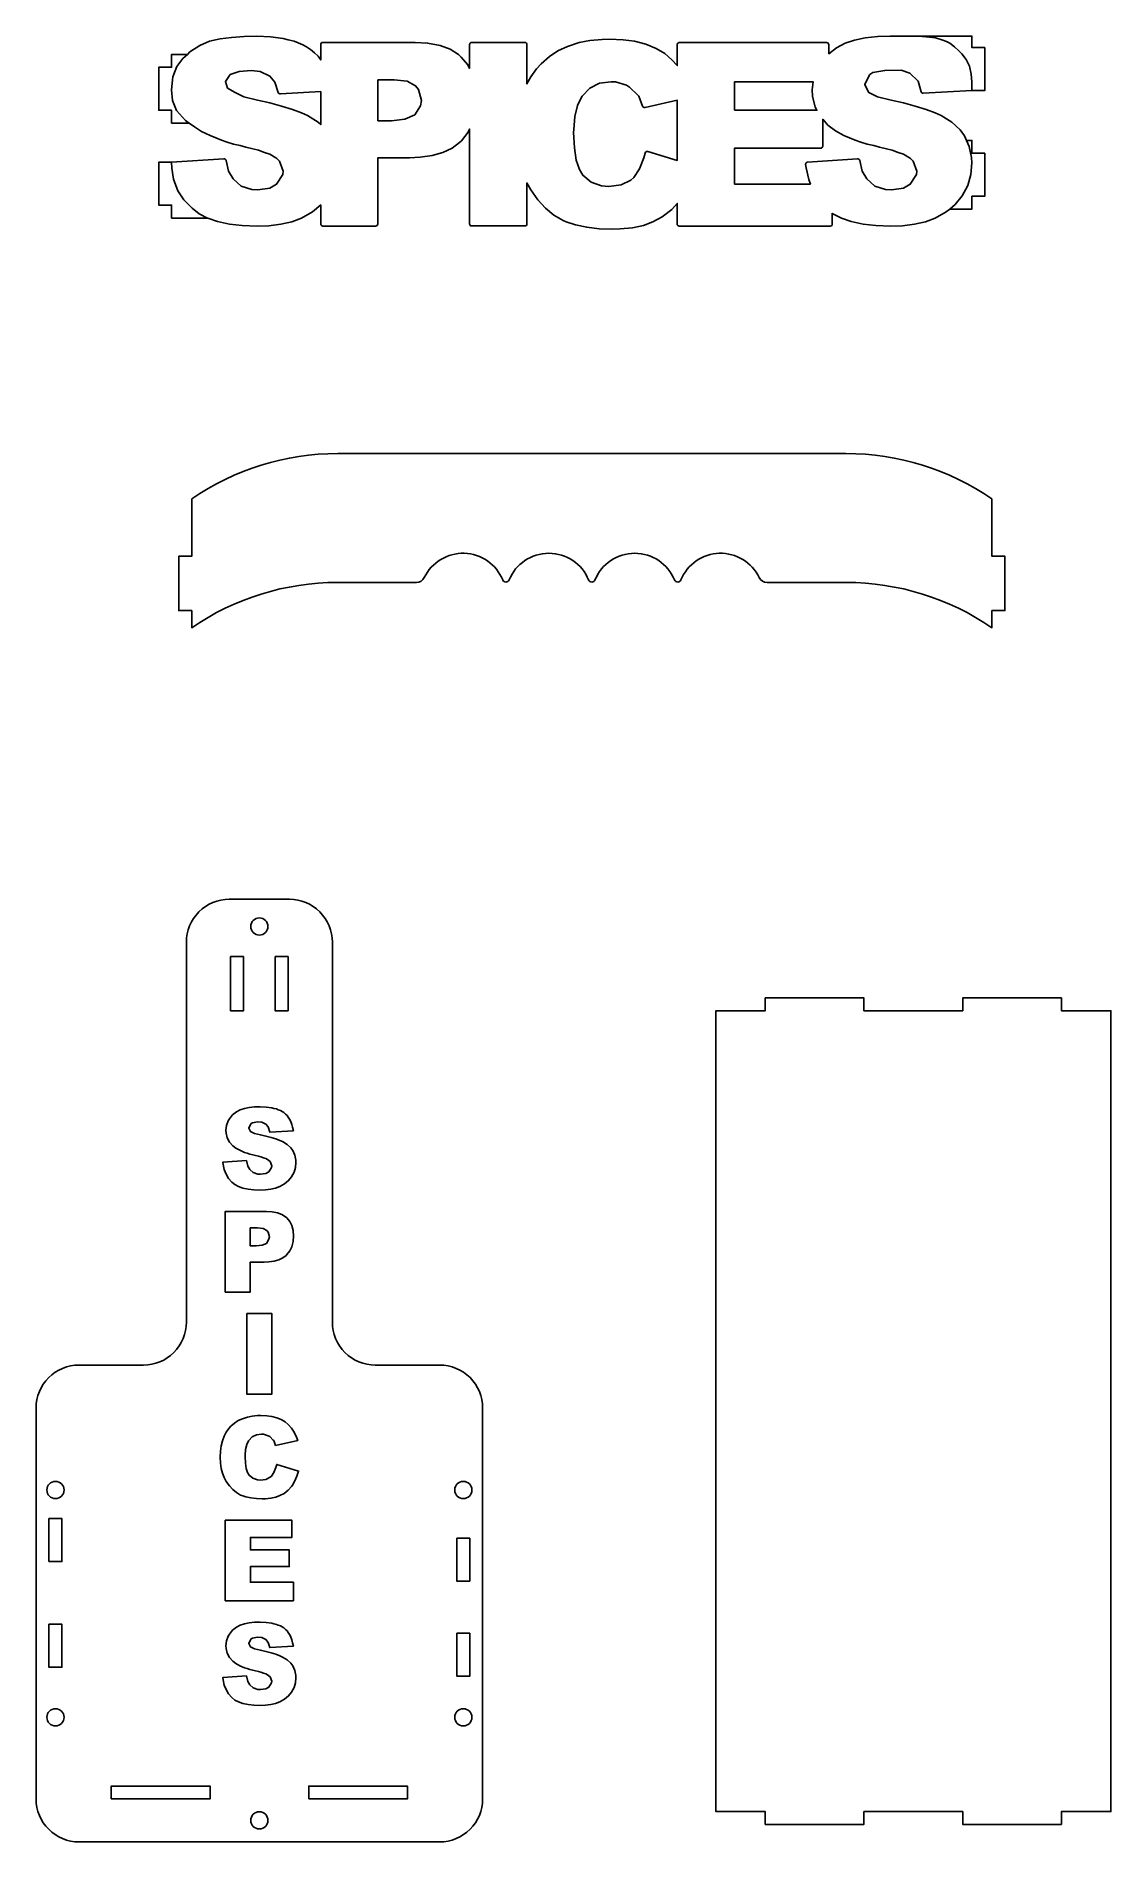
# Model space of a CAD drawing. Extents: x 1227 to 1478, y -1255 to -834.
import ezdxf

# ---------------------------------------------------------------- set-up
doc = ezdxf.new("R2010")
doc.units = 0
doc.header["$LTSCALE"] = 5
doc.header["$MEASUREMENT"] = 0
for name, color, linetype in [('25', 2, 'CONTINUOUS'), ('35', 3, 'CONTINUOUS'), ('55', 1, 'CONTINUOUS'), ('75', 5, 'CONTINUOUS')]:
    doc.layers.add(name, color=color, linetype=linetype)

msp = doc.modelspace()

# ---------------------------------------------------------------- linework, layer by layer
at = {"layer": '25', "elevation": 13}
msp.add_lwpolyline([(1263.6, -968.04), (1263.6, -972.04, -0.151763), (1297.6, -961.48), (1315.98, -961.48, 0.288073), (1317.78, -960.35, -0.649962), (1336.05, -960.91, 0.672078), (1337.53, -960.91, -0.672078), (1356.05, -960.91, 0.672078), (1357.53, -960.91, -0.672078), (1376.05, -960.91, 0.672078), (1377.53, -960.91, -0.649962), (1395.8, -960.35, 0.288073), (1397.6, -961.48), (1415.99, -961.48, -0.151763), (1449.99, -972.04), (1449.99, -968.04), (1452.99, -968.04), (1452.99, -955.37), (1449.99, -955.37), (1449.99, -942.04, 0.151763), (1415.99, -931.48), (1297.6, -931.48, 0.151763), (1263.6, -942.04), (1263.6, -955.37), (1260.6, -955.37), (1260.6, -968.04)], format="xyb", close=True, dxfattribs=at)
at = {"layer": '35'}
msp.add_line((1287.85, -1216.2, 13), (1287.86, -1216.2, 13), dxfattribs=at)
at = {"layer": '35', "elevation": 13}
msp.add_lwpolyline([(1262.36, -1045.24), (1262.36, -1133.68, -0.414214), (1252.36, -1143.68), (1237.36, -1143.68, 0.414214), (1227.36, -1153.68), (1227.36, -1244.68, 0.414214), (1237.36, -1254.68), (1321.36, -1254.68, 0.414214), (1331.36, -1244.68), (1331.36, -1153.68, 0.414214), (1321.36, -1143.68), (1306.36, -1143.68, -0.414214), (1296.36, -1133.68), (1296.36, -1045.24, 0.414214), (1286.36, -1035.24), (1272.36, -1035.24, 0.414214)], format="xyb", close=True, dxfattribs=at)
for points in [[(1272.66, -1061.24), (1272.66, -1048.57), (1275.66, -1048.57), (1275.66, -1061.24)], [(1286.06, -1061.24), (1286.06, -1048.57), (1283.06, -1048.57), (1283.06, -1061.24)], [(1281.82, -1089.45), (1287.3, -1089.13), (1287.1, -1088.33), (1286.95, -1087.7), (1286.59, -1086.83), (1286.4, -1086.42), (1286.05, -1085.93), (1285.82, -1085.59), (1285.43, -1085.25), (1285.02, -1084.9), (1284.63, -1084.64), (1284.25, -1084.43), (1283.76, -1084.23), (1283.35, -1084.06), (1282.76, -1083.91), (1282.25, -1083.78), (1280.95, -1083.6), (1279.53, -1083.54), (1278.24, -1083.58), (1276.97, -1083.72), (1275.88, -1083.94), (1274.92, -1084.27), (1274.05, -1084.72), (1273.12, -1085.44), (1272.38, -1086.33), (1272.1, -1086.79), (1271.69, -1087.88), (1271.55, -1089.03), (1271.59, -1089.68), (1271.86, -1090.8), (1272.41, -1091.8), (1273.16, -1092.63), (1273.91, -1093.19), (1274.79, -1093.68), (1275.93, -1094.16), (1276.52, -1094.36), (1277.17, -1094.56), (1277.83, -1094.73), (1278.42, -1094.88), (1279.14, -1095.06), (1279.72, -1095.2), (1280.33, -1095.41), (1280.86, -1095.59), (1281.49, -1095.96), (1281.6, -1096.03), (1281.86, -1096.29), (1282.24, -1097.32), (1282.19, -1097.68), (1281.57, -1098.66), (1280.88, -1099.05), (1279.65, -1099.25), (1279.02, -1099.2), (1277.93, -1098.84), (1277.11, -1098.12), (1276.67, -1097.34), (1276.36, -1096.06), (1270.85, -1096.41), (1270.92, -1097), (1271.19, -1098.18), (1271.61, -1099.25), (1272.2, -1100.22), (1272.94, -1101.09), (1273.66, -1101.68), (1274.53, -1102.13), (1275.54, -1102.48), (1276.75, -1102.74), (1278.06, -1102.88), (1279.58, -1102.93), (1280.79, -1102.89), (1281.99, -1102.74), (1283.11, -1102.49), (1284.1, -1102.13), (1285.25, -1101.5), (1286.15, -1100.72), (1286.86, -1099.84), (1287.43, -1098.77), (1287.76, -1097.67), (1287.86, -1096.49), (1287.83, -1095.95), (1287.6, -1094.79), (1287.12, -1093.73), (1286.65, -1093.1), (1285.81, -1092.32), (1284.74, -1091.66), (1284.11, -1091.37), (1283.19, -1091.03), (1282.08, -1090.69), (1280.87, -1090.37), (1279.61, -1090.08), (1278.22, -1089.73), (1277.33, -1089.31), (1276.92, -1088.5), (1276.91, -1088.46), (1277.43, -1087.46), (1277.75, -1087.26), (1278.95, -1087.04), (1279.9, -1087.14), (1280.88, -1087.61), (1281.39, -1088.25), (1281.79, -1089.45)], [(1281.05, -1107.92), (1282.31, -1107.99), (1283.59, -1108.24), (1284.62, -1108.63), (1285.47, -1109.17), (1285.75, -1109.42), (1286.42, -1110.22), (1286.93, -1111.22), (1287.21, -1112.36), (1287.31, -1113.66), (1287.22, -1114.93), (1286.92, -1116.12), (1286.44, -1117.11), (1285.76, -1117.97), (1285.59, -1118.14), (1284.83, -1118.73), (1283.86, -1119.18), (1282.77, -1119.49), (1281.54, -1119.66), (1280.45, -1119.72), (1277.23, -1119.72), (1277.23, -1126.68), (1271.41, -1126.68), (1271.4, -1107.92)], [(1276.43, -1131.68), (1282.29, -1131.68), (1282.29, -1150.43), (1276.43, -1150.43)], [(1230.36, -1189.42), (1233.36, -1189.42), (1233.36, -1179.42), (1230.36, -1179.42)], [(1271.43, -1183.8), (1271.43, -1179.79), (1286.92, -1179.79), (1286.92, -1183.8), (1277.28, -1183.8), (1277.28, -1186.7), (1286.3, -1186.7), (1286.3, -1190.58), (1277.28, -1190.58), (1277.28, -1194.24), (1287.28, -1194.24), (1287.28, -1198.53), (1271.43, -1198.53), (1271.43, -1194.24)], [(1328.36, -1194.01), (1325.36, -1194.01), (1325.36, -1184.01), (1328.36, -1184.01)], [(1230.36, -1204.02), (1233.36, -1204.02), (1233.36, -1214.02), (1230.36, -1214.02)], [(1281.82, -1209.43), (1287.3, -1209.11), (1287.1, -1208.31), (1286.95, -1207.68), (1286.59, -1206.81), (1286.4, -1206.41), (1286.05, -1205.91), (1285.82, -1205.57), (1285.43, -1205.23), (1285.02, -1204.88), (1284.63, -1204.62), (1284.25, -1204.41), (1283.76, -1204.21), (1283.35, -1204.05), (1282.76, -1203.89), (1282.25, -1203.76), (1280.95, -1203.58), (1279.53, -1203.52), (1278.24, -1203.56), (1276.97, -1203.7), (1275.88, -1203.92), (1274.92, -1204.25), (1274.05, -1204.7), (1273.12, -1205.42), (1272.38, -1206.31), (1272.1, -1206.77), (1271.69, -1207.86), (1271.55, -1209.01), (1271.59, -1209.66), (1271.86, -1210.78), (1272.41, -1211.78), (1273.16, -1212.61), (1273.91, -1213.17), (1274.79, -1213.66), (1275.93, -1214.14), (1276.52, -1214.34), (1277.17, -1214.54), (1277.83, -1214.71), (1278.42, -1214.86), (1279.14, -1215.04), (1279.72, -1215.18), (1280.33, -1215.39), (1280.86, -1215.57), (1281.49, -1215.94), (1281.6, -1216.01), (1281.86, -1216.27), (1282.24, -1217.3), (1282.19, -1217.66), (1281.57, -1218.64), (1280.88, -1219.03), (1279.65, -1219.23), (1279.02, -1219.18), (1277.93, -1218.82), (1277.11, -1218.1), (1276.67, -1217.32), (1276.36, -1216.04), (1270.85, -1216.39), (1270.92, -1216.98), (1271.19, -1218.16), (1271.61, -1219.23), (1272.2, -1220.2), (1272.94, -1221.07), (1273.66, -1221.66), (1274.53, -1222.11), (1275.54, -1222.47), (1276.75, -1222.72), (1278.06, -1222.86), (1279.58, -1222.91), (1280.79, -1222.88), (1281.99, -1222.73), (1283.11, -1222.47), (1284.1, -1222.11), (1285.25, -1221.48), (1286.15, -1220.7), (1286.86, -1219.82), (1287.43, -1218.76), (1287.76, -1217.65), (1287.86, -1216.47), (1287.83, -1215.93), (1287.6, -1214.77), (1287.12, -1213.71), (1286.65, -1213.08), (1285.81, -1212.3), (1284.74, -1211.64), (1284.11, -1211.36), (1283.19, -1211.01), (1282.08, -1210.67), (1280.87, -1210.35), (1279.61, -1210.06), (1278.22, -1209.71), (1277.33, -1209.29), (1276.92, -1208.48), (1276.91, -1208.44), (1277.43, -1207.44), (1277.75, -1207.24), (1278.95, -1207.02), (1279.9, -1207.12), (1280.88, -1207.59), (1281.39, -1208.23), (1281.79, -1209.43)], [(1328.36, -1206.11), (1325.36, -1206.11), (1325.36, -1216.11), (1328.36, -1216.11)], [(1244.86, -1244.68), (1244.86, -1241.68), (1267.86, -1241.68), (1267.86, -1244.68)], [(1290.86, -1244.68), (1290.86, -1241.68), (1313.86, -1241.68), (1313.86, -1244.68)]]:
    msp.add_lwpolyline(points, close=True, dxfattribs=at)
at = {"layer": '35'}
msp.add_lwpolyline([(1420.18, -1247.61), (1420.18, -1250.61), (1397.18, -1250.61), (1397.18, -1247.61), (1385.69, -1247.61), (1385.69, -1061.21), (1397.18, -1061.21), (1397.18, -1058.21), (1420.18, -1058.21), (1420.18, -1061.21), (1443.18, -1061.21), (1443.18, -1058.21), (1466.18, -1058.21), (1466.18, -1061.21), (1477.69, -1061.21), (1477.69, -1247.61), (1466.18, -1247.61), (1466.18, -1250.61), (1443.18, -1250.61), (1443.18, -1247.61), (1420.18, -1247.61), (1443.18, -1247.61)], close=True, dxfattribs=at)
at = {"layer": '35', "elevation": 13}
for points in [[(1277.23, -1111.74), (1278.91, -1111.74), (1280.24, -1111.9), (1281.08, -1112.35), (1281.38, -1112.73), (1281.68, -1113.86), (1281.59, -1114.4), (1280.99, -1115.34), (1280, -1115.78), (1278.63, -1115.92), (1277.23, -1115.92), (1277.23, -1111.74)], [(1283.15, -1162.43), (1288.3, -1161.26), (1288.03, -1160.5), (1287.47, -1159.31), (1286.84, -1158.36), (1286.09, -1157.52), (1285.34, -1156.89), (1284.47, -1156.36), (1283.41, -1155.93), (1282.26, -1155.64), (1281.1, -1155.48), (1279.7, -1155.42), (1278.96, -1155.44), (1277.71, -1155.54), (1276.6, -1155.77), (1275.4, -1156.16), (1274.44, -1156.6), (1273.56, -1157.17), (1272.71, -1157.92), (1272.25, -1158.44), (1271.65, -1159.27), (1271.13, -1160.26), (1270.74, -1161.32), (1270.45, -1162.48), (1270.29, -1163.7), (1270.23, -1165.12), (1270.29, -1166.49), (1270.47, -1167.72), (1270.75, -1168.86), (1271.16, -1169.87), (1271.66, -1170.81), (1272.38, -1171.82), (1273.15, -1172.68), (1274.04, -1173.38), (1274.99, -1173.93), (1275.29, -1174.06), (1276.24, -1174.37), (1277.39, -1174.62), (1278.66, -1174.77), (1280.01, -1174.81), (1280.8, -1174.79), (1282.05, -1174.67), (1283.16, -1174.43), (1284.14, -1174.08), (1285.1, -1173.56), (1286.07, -1172.8), (1286.86, -1171.93), (1287.09, -1171.63), (1287.65, -1170.65), (1288.12, -1169.56), (1288.48, -1168.36), (1283.4, -1166.82), (1283.21, -1167.55), (1282.76, -1168.66), (1282.18, -1169.53), (1281.88, -1169.8), (1280.89, -1170.3), (1279.65, -1170.46), (1278.9, -1170.39), (1277.84, -1170.02), (1277, -1169.31), (1276.63, -1168.72), (1276.31, -1167.78), (1276.12, -1166.53), (1276.05, -1164.95), (1276.05, -1164.65), (1276.16, -1163.3), (1276.43, -1162.2), (1276.85, -1161.33), (1276.92, -1161.22), (1277.7, -1160.41), (1278.7, -1159.92), (1279.87, -1159.76), (1280.33, -1159.79), (1281.44, -1160.12), (1281.77, -1160.31), (1282.61, -1161.13), (1282.7, -1161.25), (1283.15, -1162.43)], [(1277.28, -1198.53), (1271.43, -1198.53), (1271.43, -1179.79), (1277.28, -1179.79)]]:
    msp.add_lwpolyline(points, dxfattribs=at)
at = {"layer": '35'}
for centre in [(1279.36, -1041.57, 13), (1231.86, -1172.76, 13), (1326.86, -1172.76, 13), (1231.86, -1225.68, 13), (1326.86, -1225.68, 13), (1279.36, -1249.68, 13)]:
    msp.add_circle(centre, 2, dxfattribs=at)
at = {"layer": '55', "elevation": 13}
for points in [[(1427.96, -834.31), (1426.31, -834.3), (1423.38, -834.39), (1420.47, -834.71), (1418.01, -835.22), (1415.82, -835.96), (1413.81, -837), (1411.99, -838.4), (1411.99, -836.29, 0.414214), (1411.49, -835.79), (1377.17, -835.79, 0.414214), (1376.67, -836.29), (1376.67, -841.17), (1375.46, -839.81), (1373.76, -838.37), (1371.77, -837.15), (1369.36, -836.17), (1366.72, -835.51), (1364.09, -835.16), (1360.9, -835.02), (1359.21, -835.06), (1356.36, -835.29), (1353.83, -835.82), (1351.1, -836.7), (1348.9, -837.7), (1346.9, -839.01), (1344.96, -840.72), (1343.9, -841.9), (1342.55, -843.78), (1341.69, -845.41), (1341.69, -836.26, 0.414214), (1341.19, -835.76), (1328.83, -835.76, 0.414214), (1328.33, -836.26), (1328.33, -841.82), (1327.91, -840.99), (1326.39, -839.16), (1325.73, -838.59), (1323.8, -837.35), (1321.46, -836.47), (1318.53, -835.9), (1315.65, -835.75), (1294.16, -835.75, 0.414326), (1293.66, -836.25), (1293.66, -839.83), (1293.6, -839.74), (1293.08, -838.98), (1292.19, -838.2), (1291.25, -837.39), (1290.36, -836.81), (1289.48, -836.32), (1288.37, -835.88), (1287.45, -835.5), (1286.09, -835.14), (1284.93, -834.85), (1281.97, -834.43), (1278.73, -834.3), (1275.8, -834.39), (1272.87, -834.6), (1270.26, -834.93), (1267.77, -835.48), (1265.46, -836.49), (1263.2, -837.98), (1262.6, -838.55), (1258.93, -838.55), (1258.93, -841.55), (1255.93, -841.55), (1255.93, -851.55), (1258.93, -851.55), (1258.93, -854.55), (1263.02, -854.55), (1264.25, -855.44), (1265.88, -856.53), (1267.93, -857.42), (1270.52, -858.51), (1271.88, -858.97), (1273.35, -859.43), (1274.86, -859.8), (1276.21, -860.16), (1277.84, -860.57), (1279.16, -860.88), (1280.55, -861.36), (1281.76, -861.77), (1283.19, -862.61), (1283.45, -862.77), (1284.04, -863.38), (1284.91, -865.72), (1284.8, -866.55), (1283.38, -868.78), (1281.81, -869.67), (1279.01, -870.11), (1277.58, -870.01), (1275.1, -869.19), (1273.22, -867.55), (1272.2, -865.76), (1271.61, -863.26, 0.365347), (1271.09, -862.88), (1258.93, -863.65), (1258.93, -863.65), (1255.93, -863.65), (1255.93, -873.65), (1258.93, -873.65), (1258.93, -876.65), (1267.25, -876.65), (1267.33, -876.69), (1269.64, -877.49), (1272.39, -878.07), (1275.39, -878.4), (1278.85, -878.51), (1281.6, -878.43), (1284.34, -878.09), (1286.9, -877.51), (1289.15, -876.68), (1291.76, -875.24), (1293.67, -873.61), (1293.67, -878.01, 0.414102), (1294.17, -878.51), (1306.44, -878.51, 0.414214), (1306.94, -878.01), (1306.94, -862.65), (1314.3, -862.65), (1316.79, -862.5), (1319.58, -862.12), (1322.08, -861.42), (1324.28, -860.38), (1326.01, -859.04), (1326.4, -858.65), (1327.96, -856.69), (1328.33, -855.93), (1328.33, -878, 0.414214), (1328.83, -878.5), (1341.19, -878.5, 0.414214), (1341.69, -878), (1341.69, -868.47), (1342.57, -870.1), (1344.19, -872.4), (1345.97, -874.36), (1347.98, -875.96), (1350.15, -877.21), (1350.84, -877.51), (1353, -878.22), (1355.62, -878.78), (1358.51, -879.13), (1361.6, -879.22), (1363.41, -879.18), (1366.26, -878.9), (1368.79, -878.35), (1371.02, -877.56), (1373.2, -876.37), (1375.42, -874.64), (1376.67, -873.26), (1376.67, -878.01, 0.414214), (1377.17, -878.51), (1412.31, -878.51, 0.414214), (1412.81, -878.01), (1412.81, -875.55), (1412.95, -875.66), (1414.91, -876.69), (1417.23, -877.49), (1419.98, -878.07), (1422.98, -878.4), (1426.44, -878.51), (1429.18, -878.43), (1431.92, -878.09), (1434.48, -877.51), (1436.74, -876.68), (1439.35, -875.24), (1440.15, -874.56), (1445.32, -874.56), (1445.32, -871.56), (1448.32, -871.56), (1448.32, -861.56), (1445.32, -861.56), (1445.32, -858.56), (1444.09, -858.56), (1443.63, -857.53), (1442.56, -856.1), (1440.63, -854.33), (1438.19, -852.8), (1436.77, -852.16), (1434.67, -851.38), (1432.13, -850.61), (1429.37, -849.86), (1426.51, -849.2), (1423.34, -848.42), (1421.3, -847.45), (1420.37, -845.62), (1420.36, -845.51), (1421.52, -843.24), (1422.25, -842.78), (1425, -842.27), (1428.86, -842.23), (1430.84, -842.95), (1432.82, -844.81), (1433.47, -847.23, 0.354636), (1433.98, -847.6), (1445.32, -846.96), (1448.32, -846.96), (1448.32, -836.96), (1445.32, -836.96), (1445.32, -834.3), (1426.31, -834.3)], [(1284.26, -847.75, -0.34023), (1283.75, -847.41), (1282.97, -845.03), (1281.81, -843.59), (1279.58, -842.51), (1277.41, -842.27), (1274.66, -842.5), (1272.57, -843.2), (1271.45, -844.86), (1271.92, -846.39), (1273.72, -847.45), (1275.75, -848.42), (1278.92, -849.2), (1281.79, -849.86), (1284.54, -850.61), (1287.08, -851.38), (1289.18, -852.16), (1290.6, -852.8), (1293.04, -854.33), (1293.66, -854.9), (1293.66, -847.2)], [(1368.61, -850.59), (1367.72, -848.31), (1367.52, -848.02), (1365.6, -846.17), (1364.85, -845.73), (1362.32, -844.97), (1361.28, -844.91), (1358.6, -845.27), (1356.33, -846.39), (1354.55, -848.24), (1354.4, -848.49), (1353.43, -850.47), (1352.83, -852.99), (1352.57, -856.07), (1352.56, -856.75), (1352.72, -860.34), (1353.17, -863.2), (1353.89, -865.35), (1354.72, -866.69), (1356.65, -868.31), (1359.07, -869.16), (1360.79, -869.3), (1363.61, -868.94), (1365.86, -867.8), (1366.54, -867.18), (1367.87, -865.2), (1368.9, -862.66), (1369.19, -861.51, -0.427545), (1369.82, -861.15), (1376.67, -863.23), (1376.67, -849.21), (1369.19, -850.9, -0.372056)], [(1390.01, -868.75), (1390.01, -860.41), (1410.07, -860.41, 0.414214), (1410.57, -859.91), (1410.57, -853.66), (1411.79, -855.02), (1413.51, -856.31), (1415.52, -857.42), (1418.11, -858.51), (1419.46, -858.97), (1420.94, -859.43), (1422.44, -859.8), (1423.8, -860.16), (1425.43, -860.57), (1426.75, -860.88), (1428.14, -861.36), (1429.35, -861.77), (1430.78, -862.61), (1431.03, -862.77), (1431.63, -863.38), (1432.49, -865.72), (1432.39, -866.55), (1430.97, -868.78), (1429.4, -869.67), (1426.59, -870.11), (1425.16, -870.01), (1422.68, -869.19), (1420.81, -867.55), (1419.79, -865.76), (1419.2, -863.26, 0.365347), (1418.68, -862.88), (1407.05, -863.62, 0.431865), (1406.59, -864.18), (1406.69, -864.98), (1407.3, -867.68), (1407.72, -868.75)]]:
    msp.add_lwpolyline(points, format="xyb", close=True, dxfattribs=at)
msp.add_lwpolyline([(1306.95, -844.46), (1310.78, -844.46), (1313.82, -844.81), (1315.73, -845.84), (1316.41, -846.71), (1317.09, -849.28), (1316.9, -850.52), (1315.54, -852.66), (1313.27, -853.65), (1310.14, -853.99), (1306.96, -853.99), (1306.95, -844.46)], dxfattribs=at)
msp.add_lwpolyline([(1390.01, -851.56), (1409.23, -851.56), (1408.84, -850.85), (1408.22, -848.3), (1408.12, -846.82), (1408.35, -844.95), (1390.01, -844.95)], close=True, dxfattribs=at)
at = {"layer": '75', "elevation": 13}
for points in [[(1427.96, -834.31), (1429.61, -834.31), (1432.58, -834.34), (1433.77, -834.38), (1435.41, -834.53), (1436.86, -834.72), (1438.35, -835.14), (1439.43, -835.56), (1440.15, -835.97), (1441.29, -836.81), (1441.45, -836.96), (1442.08, -837.55), (1443.01, -838.46), (1444, -839.71), (1444.75, -841.27), (1445.13, -843.14), (1445.3, -844.96), (1445.32, -846.96)], [(1263.02, -854.55), (1262.17, -853.93), (1260.02, -851.64), (1259.11, -849.28), (1258.93, -846.83), (1259.18, -843.76), (1260.1, -841.4), (1261.56, -839.51), (1262.6, -838.55)], [(1444.09, -858.56), (1444.71, -859.96), (1445.25, -862.59), (1445.32, -863.83), (1445.08, -866.51), (1444.34, -869.04), (1443.04, -871.46), (1441.41, -873.47), (1440.15, -874.56)], [(1267.25, -876.65), (1265.36, -875.66), (1263.7, -874.32), (1261.74, -872.43), (1260.37, -870.33), (1259.37, -867.62), (1258.94, -865.06), (1258.93, -863.65)]]:
    msp.add_lwpolyline(points, dxfattribs=at)

doc.saveas('drawing.dxf')
